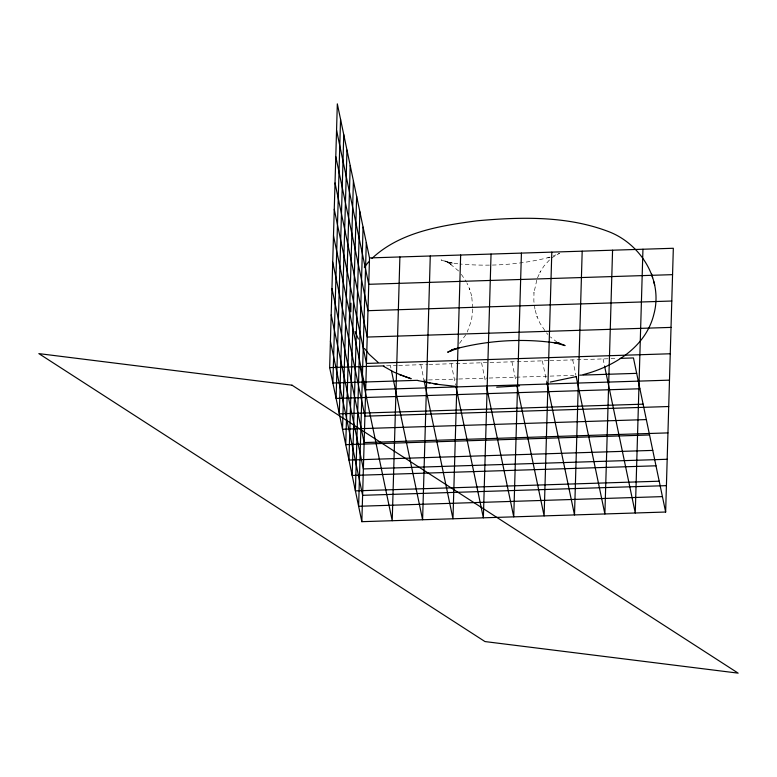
<?xml version="1.0" encoding="UTF-8"?>
<svg xmlns="http://www.w3.org/2000/svg" width="777" height="777" viewBox="0 0 777 777"><rect width="100%" height="100%" fill="white"/><g stroke="black" fill="none" stroke-linecap="round" stroke-linejoin="round"><path stroke-width="0.58" stroke-dasharray="3.88 2.91" d="M472.756 309.042L471.581 320.085L467.239 332.032M472.775 307.945L471.678 296.086L471.892 296.863L469.599 288.753L469.832 289.568L467.006 283.168M536.771 280.186L533.867 293.25L533.993 292.385L533.848 301.029L535.032 309.722L534.809 308.945L537.14 317.094L536.907 316.278L539.86 323.047L545.823 331.973M537.461 277.962L540.481 271.426L539.869 272.484L543.89 266.142L549.795 259.615M465.812 334.761L458.556 344.638M551.272 258.129L559.557 253.292L553.253 256.012M550.126 257.1L547.892 257.838L549.873 257.245M549.893 257.197C520.668 264.792 490.005 266.666 459.974 264.005M386.538 365.802L397.435 365.452M398.64 365.413L427.69 364.491M428.904 364.452L548.737 360.645M549.941 360.606L616.52 358.488M423.65 380.128L427.282 380.011M428.486 379.972L457.536 379.05M458.751 379.011L487.801 378.088M489.015 378.049L573.737 375.359M457.789 263.791L447.057 262.15L452.311 263.073L441.074 259.955L450.262 263.189L444.823 261.033L451.126 264.384L449.252 263.257L458.644 270.998M557.226 342.307L550.359 336.888M461.353 274.339L466.54 282.1M546.503 332.818L547.863 334.508M603.078 358.916L604.321 364.84M572.698 359.877L575.922 375.291M542.317 360.849L546.775 382.177M511.936 361.81L515.899 380.779M481.555 362.781L485.518 381.74M451.175 363.743L455.633 385.081M420.794 364.714L424.261 381.303M390.413 365.676L390.909 368.045"/><path stroke-width="1.17" d="M350.806 311.898L350.961 303.137M361.839 521.678L329.652 367.608L337.325 103.856L369.512 257.925L361.839 521.678L665.646 512.024L673.329 248.271L369.512 257.925M340.549 119.26L332.867 383.012L417.599 380.322M343.764 134.674L336.091 398.426L639.898 388.762M346.979 150.078L339.306 413.83L643.123 404.166M350.204 165.482L342.521 429.234L646.338 419.58M353.418 180.895L345.746 444.648L649.553 434.984M356.643 196.299L348.96 460.052L652.777 450.398M359.858 211.703L352.185 475.456L655.992 465.802M363.073 227.117L355.4 490.87L659.217 481.206M366.297 242.521L358.615 506.274L662.431 496.62M399.893 256.964L392.22 520.716L360.033 366.637M430.273 256.002L422.601 519.745L391.404 370.415M460.654 255.031L452.981 518.783L424.261 381.303M491.045 254.069L483.362 517.822L455.876 386.266M521.425 253.098L513.743 516.851L486.752 387.665M551.806 252.137L544.123 515.889L516.89 385.518M582.187 251.165L574.504 514.918L546.775 382.177M612.567 250.204L604.885 513.956L576.165 376.476M642.948 249.232L635.265 512.985L604.564 366.025M364.287 267.162L368.677 261.859M371.95 258.45C400 232.041 440.268 225.738 476.981 220.814C520.473 216.89 566.112 215.676 607.624 231.235C640.365 243.143 663.286 279.458 653.904 314.131C645.94 347.066 614.034 366.676 583.148 374.64M452.729 349.427L450.815 350.767L453.263 349.359L447.63 352.195L459.188 347.688L453.719 349.349C488.063 340.083 524.601 337.917 559.741 343.551L553.943 342.502L565.083 345.59L558.469 342.851M576.019 376.651L550.213 382.07M519.57 385.848L496.668 387.189M672.561 274.65L368.745 284.304L336.558 130.235M671.794 301.02L367.977 310.683L335.79 156.604M671.027 327.399L367.21 337.053L335.023 182.983M670.26 353.768L366.443 363.432L334.256 209.353M329.652 367.608L384.12 365.88M620.153 358.372L633.459 357.944L665.646 512.024M579.788 375.165L636.684 373.358M669.492 380.147L365.676 389.801L333.488 235.732M668.725 406.526L364.908 416.181L332.721 262.111M667.958 432.896L364.141 442.56L331.954 288.481M667.19 459.275L363.374 468.929L331.187 314.86M666.413 485.644L362.606 495.308L330.419 341.229M455.04 386.315L437.907 384.372L417.841 380.575M433.177 383.547L437.907 384.372M424.786 382.099L430.04 383.012M383.45 366.258L394.25 372.29L405.244 376.641M405.584 376.777L411.169 378.729L399.32 374.572M378.01 362.325L369.162 354.283L364.423 348.446M355.079 331.565L358.372 339.044M651.544 273.96L652.583 277.729M653.642 281.293L654.69 285.101M292.016 385.188L38.85 353.613L484.984 641.569L738.15 673.144L292.016 385.188"/></g></svg>
